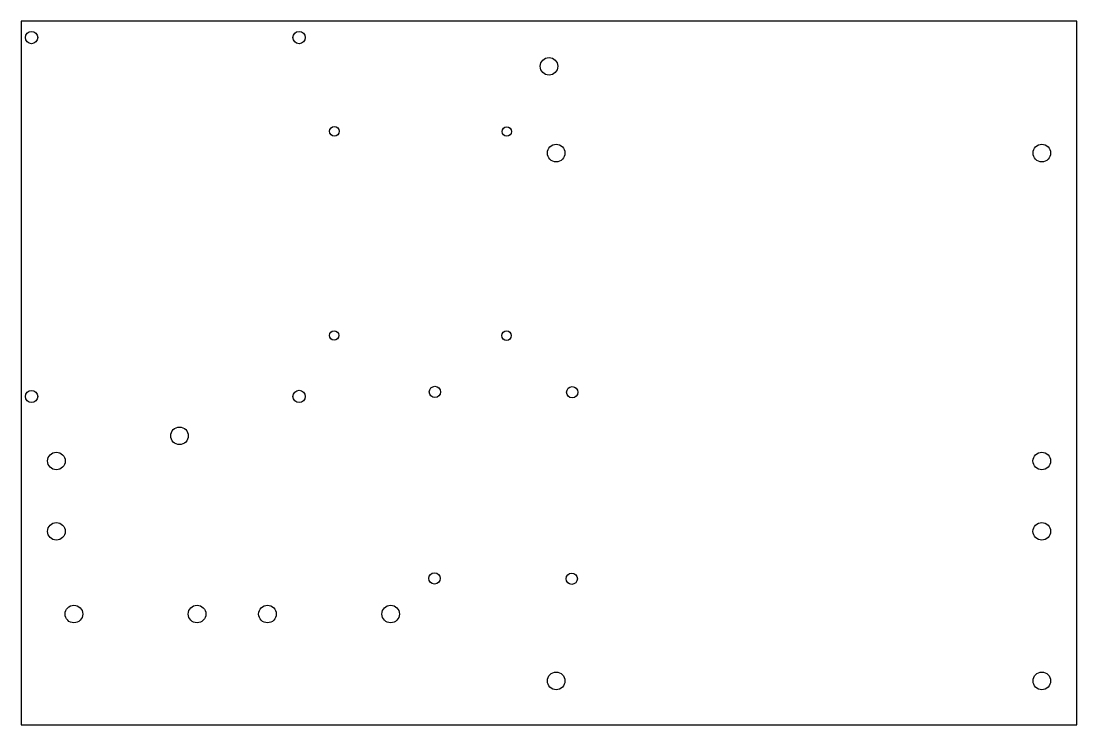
# Model space of a CAD drawing. Header units: millimetres. Extents: x -150 to 150, y -100 to 100.
import ezdxf

# ---------------------------------------------------------------- set-up
doc = ezdxf.new("R2010")
doc.units = ezdxf.units.MM

msp = doc.modelspace()

# ---------------------------------------------------------------- linework, layer by layer
msp.add_lwpolyline([(-150, -100), (150, -100), (150, 100), (-150, 100)], close=True)
for centre, radius in [((-147.03, 95.32), 1.75), ((-71.03, 95.33), 1.75), ((0.01, 87.15), 2.5), ((-60.99, 68.68), 1.35), ((-11.99, 68.61), 1.35), ((2.04, 62.5), 2.5), ((140.04, 62.5), 2.5), ((-61.06, 10.68), 1.35), ((-12.06, 10.61), 1.35), ((-147.02, -6.68), 1.75), ((-71.02, -6.67), 1.75), ((-32.41, -5.38), 1.6), ((6.59, -5.47), 1.6), ((-104.99, -17.85), 2.5), ((-139.97, -25), 2.5), ((140.03, -25), 2.5), ((-139.97, -45), 2.5), ((140.03, -45), 2.5), ((-32.54, -58.38), 1.6), ((6.46, -58.47), 1.6), ((-135, -68.5), 2.5), ((-100, -68.5), 2.5), ((-80, -68.5), 2.5), ((-45, -68.5), 2.5), ((2.04, -87.5), 2.5), ((140.04, -87.5), 2.5)]:
    msp.add_circle(centre, radius)

doc.saveas('drawing.dxf')
